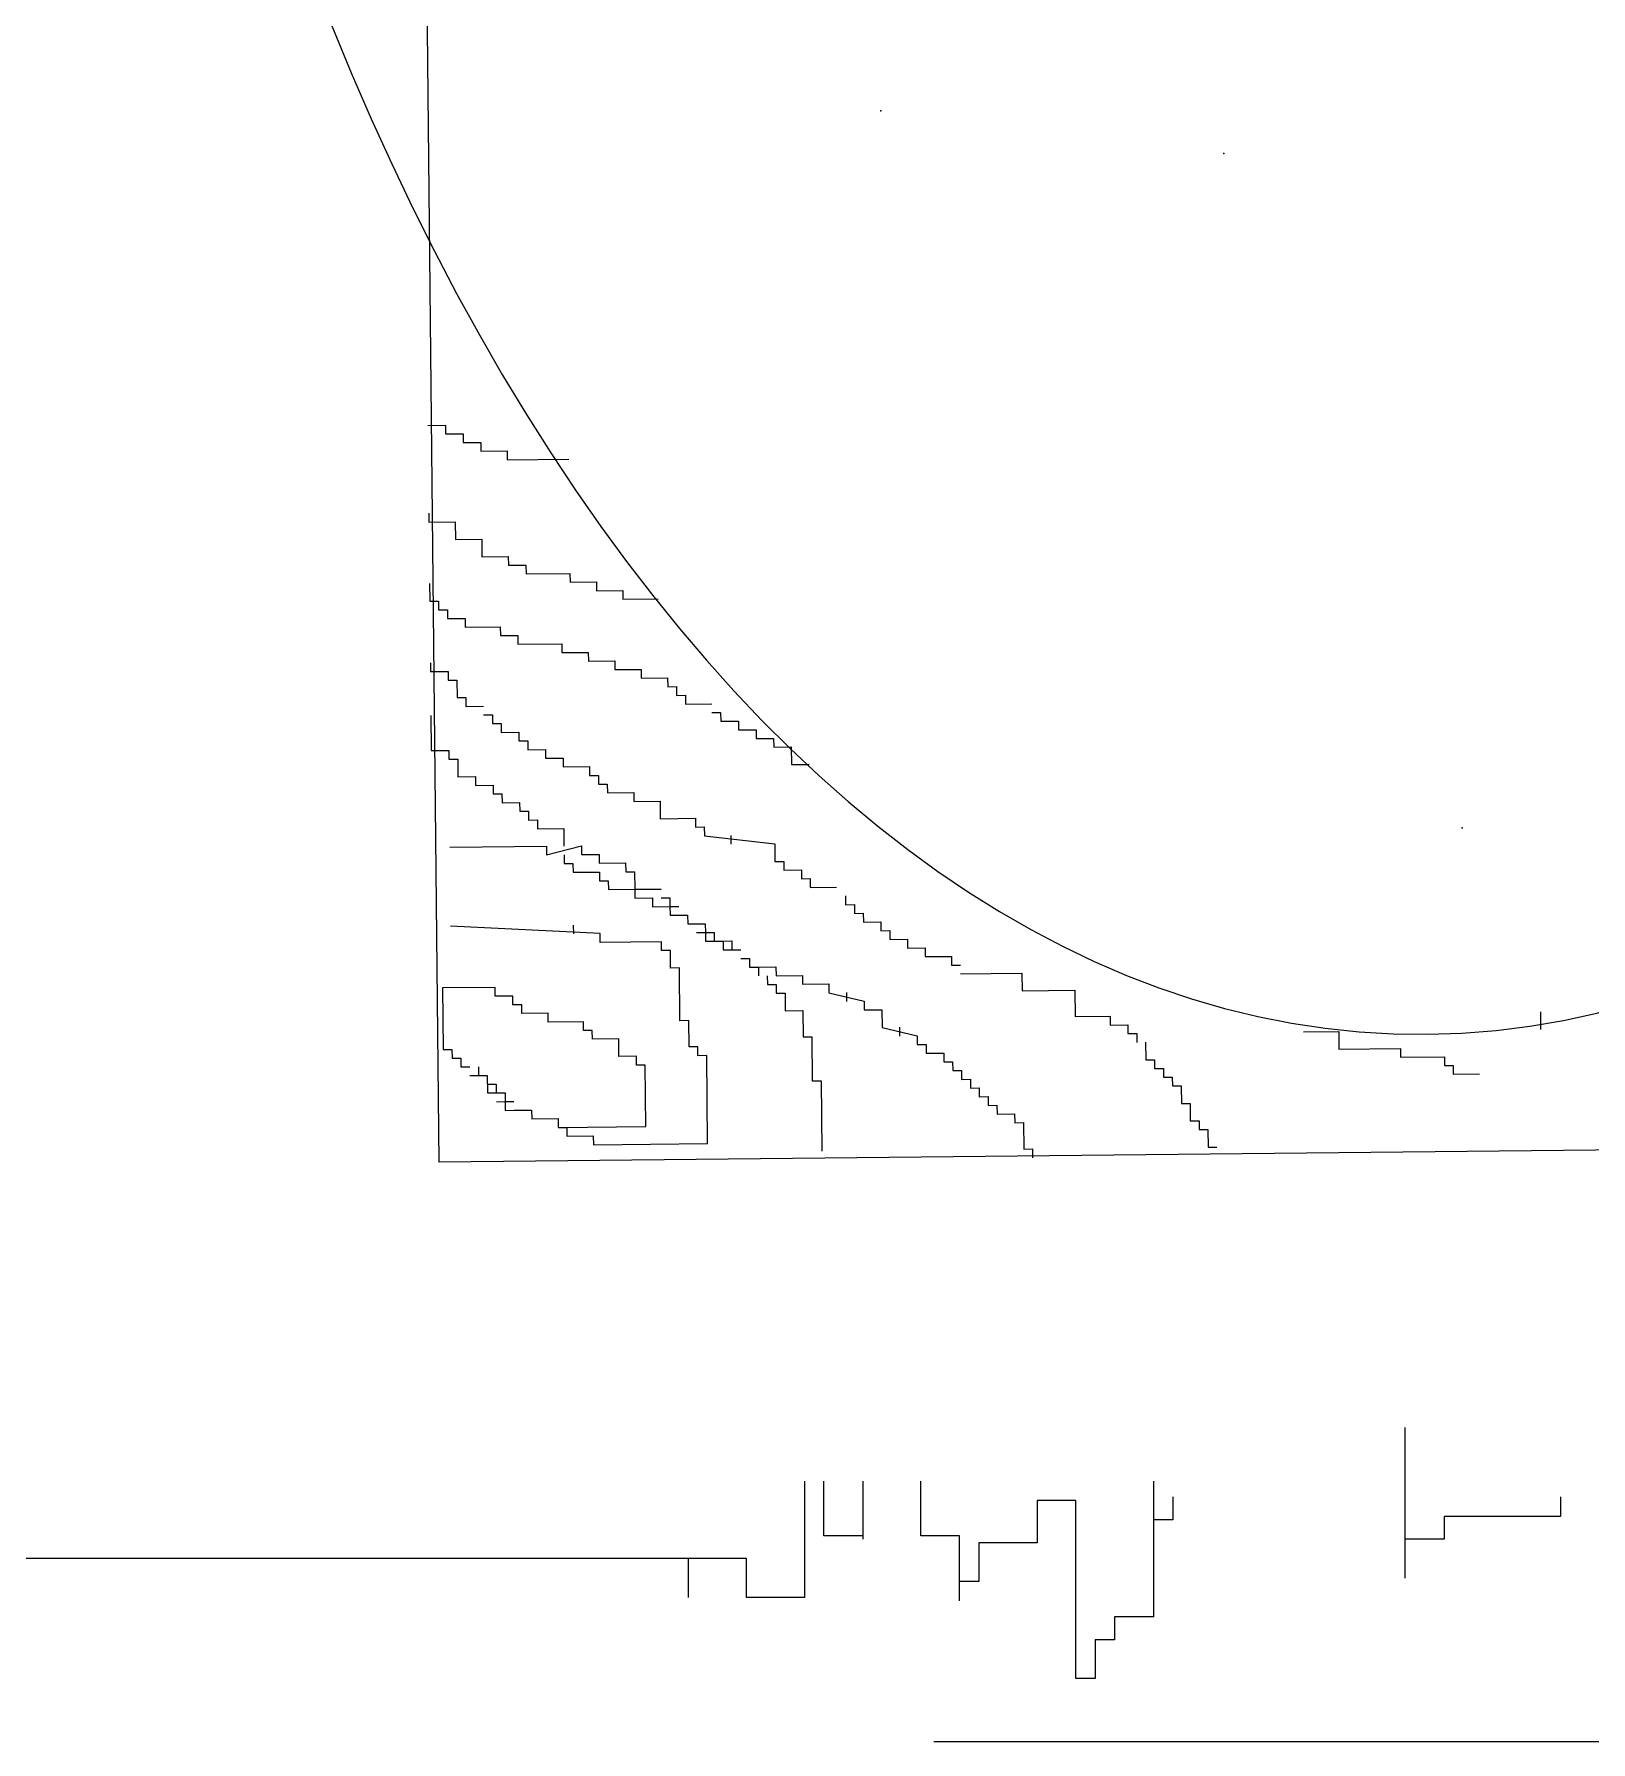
# Model space of a CAD drawing. Header units: inches. Extents: x 10.1 to 52.6, y 12.1 to 36.9.
# Drawn here: x 43.1031 to 43.5181, y 18.5322 to 18.9875 of the extents above; entities that cross this region are included whole.
import ezdxf

# ---------------------------------------------------------------- set-up
doc = ezdxf.new("R2010")
doc.units = ezdxf.units.IN
doc.header["$MEASUREMENT"] = 0
for name, color, linetype in [('02', 2, 'Continuous'), ('1', 1, 'Continuous'), ('4', 4, 'Continuous')]:
    doc.layers.add(name, color=color, linetype=linetype)

msp = doc.modelspace()

# ---------------------------------------------------------------- linework, layer by layer
at = {"layer": '02'}
for p, q in [((43.2081, 18.88318), (43.21278, 18.88323)), ((43.21278, 18.88323), (43.21281, 18.88089)), ((43.21281, 18.88089), (43.21749, 18.88094)), ((43.21749, 18.88094), (43.21751, 18.87859)), ((43.21751, 18.87859), (43.2222, 18.87864)), ((43.2222, 18.87864), (43.22222, 18.8763)), ((43.22222, 18.8763), (43.22924, 18.87637)), ((43.22924, 18.87637), (43.22927, 18.87403)), ((43.22927, 18.87403), (43.24565, 18.8742)), ((43.20834, 18.85975), (43.20837, 18.8574)), ((43.20837, 18.8574), (43.21539, 18.85748)), ((43.21539, 18.85748), (43.21544, 18.85279)), ((43.21544, 18.85279), (43.22246, 18.85286)), ((43.22246, 18.85286), (43.22251, 18.84817)), ((43.22251, 18.84817), (43.22953, 18.84825)), ((43.22953, 18.84825), (43.22956, 18.8459)), ((43.22956, 18.8459), (43.23424, 18.84595)), ((43.23424, 18.84595), (43.23426, 18.84361)), ((43.23426, 18.84361), (43.24597, 18.84373)), ((43.24597, 18.84373), (43.24599, 18.84138)), ((43.20854, 18.841), (43.20858, 18.83631)), ((43.24599, 18.84138), (43.25301, 18.84146)), ((43.25301, 18.84146), (43.25304, 18.83911)), ((43.25304, 18.83911), (43.26006, 18.83918)), ((43.26006, 18.83918), (43.26008, 18.83684)), ((43.20858, 18.83631), (43.21093, 18.83633)), ((43.21093, 18.83633), (43.21095, 18.83399)), ((43.21095, 18.83399), (43.21329, 18.83401)), ((43.21329, 18.83401), (43.21331, 18.83167)), ((43.26008, 18.83684), (43.26945, 18.83694)), ((43.21331, 18.83167), (43.218, 18.83172)), ((43.218, 18.83172), (43.21802, 18.82938)), ((43.21802, 18.82938), (43.22738, 18.82947)), ((43.22738, 18.82947), (43.22741, 18.82713)), ((43.22741, 18.82713), (43.23209, 18.82718)), ((43.23209, 18.82718), (43.23211, 18.82483)), ((43.23211, 18.82483), (43.24382, 18.82495)), ((43.24382, 18.82495), (43.24384, 18.82261)), ((43.24384, 18.82261), (43.25086, 18.82268)), ((43.25086, 18.82268), (43.25089, 18.82034)), ((43.25089, 18.82034), (43.25791, 18.82041)), ((43.25791, 18.82041), (43.25793, 18.81807)), ((43.20875, 18.8199), (43.20878, 18.81756)), ((43.20878, 18.81756), (43.21346, 18.81761)), ((43.21346, 18.81761), (43.21348, 18.81527)), ((43.25793, 18.81807), (43.26496, 18.81814)), ((43.26496, 18.81814), (43.26498, 18.8158)), ((43.26498, 18.8158), (43.272, 18.81587)), ((43.272, 18.81587), (43.27203, 18.81352)), ((43.21348, 18.81527), (43.21582, 18.81529)), ((43.21582, 18.81529), (43.21587, 18.8106)), ((43.27203, 18.81352), (43.27437, 18.81355)), ((43.27437, 18.81355), (43.27439, 18.8112)), ((43.27439, 18.8112), (43.27673, 18.81123)), ((43.27673, 18.81123), (43.27676, 18.80889)), ((43.21587, 18.8106), (43.21821, 18.81063)), ((43.21821, 18.81063), (43.21824, 18.80828)), ((43.21824, 18.80828), (43.22292, 18.80833)), ((43.27676, 18.80889), (43.28378, 18.80896)), ((43.2838, 18.80661), (43.28614, 18.80664)), ((43.28614, 18.80664), (43.28617, 18.80429)), ((43.2089, 18.80584), (43.209, 18.79647)), ((43.22294, 18.80599), (43.22528, 18.80601)), ((43.22528, 18.80601), (43.22531, 18.80367)), ((43.22531, 18.80367), (43.22765, 18.80369)), ((43.22765, 18.80369), (43.22767, 18.80135)), ((43.28617, 18.80429), (43.29085, 18.80434)), ((43.29085, 18.80434), (43.29087, 18.802)), ((43.29087, 18.802), (43.29556, 18.80205)), ((43.29556, 18.80205), (43.29558, 18.7997)), ((43.22767, 18.80135), (43.23236, 18.8014)), ((43.23236, 18.8014), (43.23238, 18.79905)), ((43.23238, 18.79905), (43.23472, 18.79908)), ((43.23472, 18.79908), (43.23474, 18.79673)), ((43.29558, 18.7997), (43.30026, 18.79975)), ((43.30026, 18.79975), (43.30029, 18.79741)), ((43.30029, 18.79741), (43.30497, 18.79746)), ((43.30497, 18.79746), (43.30502, 18.79277)), ((43.209, 18.79647), (43.21368, 18.79652)), ((43.21368, 18.79652), (43.2137, 18.79417)), ((43.2137, 18.79417), (43.21604, 18.7942)), ((43.21604, 18.7942), (43.21609, 18.78951)), ((43.23474, 18.79673), (43.23943, 18.79678)), ((43.23943, 18.79678), (43.23945, 18.79444)), ((43.23945, 18.79444), (43.24413, 18.79449)), ((43.24413, 18.79449), (43.24416, 18.79214)), ((43.30502, 18.79277), (43.3097, 18.79282)), ((43.21609, 18.78951), (43.22077, 18.78956)), ((43.22077, 18.78956), (43.2208, 18.78721)), ((43.24416, 18.79214), (43.25118, 18.79221)), ((43.25118, 18.79221), (43.2512, 18.78987)), ((43.2512, 18.78987), (43.25354, 18.78989)), ((43.25354, 18.78989), (43.25357, 18.78755)), ((43.2208, 18.78721), (43.22548, 18.78726)), ((43.22548, 18.78726), (43.2255, 18.78492)), ((43.2255, 18.78492), (43.22784, 18.78494)), ((43.22784, 18.78494), (43.22787, 18.7826)), ((43.25357, 18.78755), (43.25591, 18.78757)), ((43.25591, 18.78757), (43.25593, 18.78523)), ((43.25593, 18.78523), (43.26295, 18.7853)), ((43.26295, 18.7853), (43.26298, 18.78296)), ((43.22787, 18.7826), (43.23255, 18.78265)), ((43.23255, 18.78265), (43.23257, 18.7803)), ((43.23257, 18.7803), (43.23491, 18.78033)), ((43.23491, 18.78033), (43.23494, 18.77798)), ((43.26298, 18.78296), (43.27, 18.78303)), ((43.27, 18.78303), (43.27005, 18.77834)), ((43.23494, 18.77798), (43.23728, 18.77801)), ((43.23728, 18.77801), (43.2373, 18.77566)), ((43.2373, 18.77566), (43.24432, 18.77574)), ((43.24432, 18.77574), (43.24437, 18.77105)), ((43.27005, 18.77834), (43.27941, 18.77844)), ((43.27941, 18.77844), (43.27944, 18.7761)), ((43.27944, 18.7761), (43.28178, 18.77612)), ((43.28178, 18.77612), (43.2818, 18.77378)), ((43.21394, 18.77073), (43.23969, 18.771)), ((43.23969, 18.771), (43.23972, 18.76866)), ((43.23972, 18.76866), (43.24905, 18.7711)), ((43.24905, 18.7711), (43.24908, 18.76875)), ((43.2818, 18.77378), (43.30055, 18.77163)), ((43.28882, 18.77385), (43.28885, 18.77151)), ((43.30055, 18.77163), (43.3006, 18.76694)), ((43.2444, 18.7687), (43.24442, 18.76636)), ((43.24442, 18.76636), (43.24676, 18.76638)), ((43.24676, 18.76638), (43.24679, 18.76404)), ((43.24908, 18.76875), (43.25376, 18.7688)), ((43.25376, 18.7688), (43.25378, 18.76646)), ((43.25378, 18.76646), (43.26081, 18.76653)), ((43.26081, 18.76653), (43.26083, 18.76419)), ((43.3006, 18.76694), (43.30294, 18.76696)), ((43.30294, 18.76696), (43.30297, 18.76462)), ((43.24679, 18.76404), (43.25381, 18.76411)), ((43.25381, 18.76411), (43.25383, 18.76177)), ((43.25383, 18.76177), (43.25617, 18.76179)), ((43.25617, 18.76179), (43.2562, 18.75945)), ((43.26083, 18.76419), (43.26317, 18.76421)), ((43.26317, 18.76421), (43.26322, 18.75952)), ((43.30297, 18.76462), (43.30765, 18.76467)), ((43.30765, 18.76467), (43.30767, 18.76232)), ((43.30767, 18.76232), (43.31001, 18.76235)), ((43.31001, 18.76235), (43.31004, 18.76)), ((43.2562, 18.75945), (43.26322, 18.75952)), ((43.26322, 18.75952), (43.27024, 18.75959)), ((43.26322, 18.75952), (43.26324, 18.75718)), ((43.26324, 18.75718), (43.26793, 18.75723)), ((43.26793, 18.75723), (43.26795, 18.75488)), ((43.27027, 18.75725), (43.27261, 18.75727)), ((43.27261, 18.75727), (43.27263, 18.75493)), ((43.31004, 18.76), (43.31706, 18.76008)), ((43.31942, 18.75776), (43.31945, 18.75541)), ((43.26795, 18.75488), (43.27263, 18.75493)), ((43.27263, 18.75493), (43.27497, 18.75496)), ((43.27263, 18.75493), (43.27266, 18.75259)), ((43.27266, 18.75259), (43.27734, 18.75264)), ((43.275, 18.75261), (43.27734, 18.75264)), ((43.27734, 18.75264), (43.27736, 18.75029)), ((43.31945, 18.75541), (43.32179, 18.75544)), ((43.32179, 18.75544), (43.32181, 18.75309)), ((43.32181, 18.75309), (43.32415, 18.75312)), ((43.32415, 18.75312), (43.32418, 18.75077)), ((43.25398, 18.74771), (43.21416, 18.74964)), ((43.24696, 18.74763), (43.24693, 18.74998)), ((43.254, 18.74536), (43.25398, 18.74771)), ((43.27736, 18.75029), (43.28204, 18.75034)), ((43.27973, 18.74797), (43.28207, 18.748)), ((43.28204, 18.75034), (43.28207, 18.748)), ((43.28207, 18.748), (43.28441, 18.74802)), ((43.28207, 18.748), (43.28209, 18.74565)), ((43.28441, 18.74802), (43.28443, 18.74568)), ((43.32418, 18.75077), (43.32886, 18.75082)), ((43.32886, 18.75082), (43.32888, 18.74848)), ((43.32888, 18.74848), (43.33122, 18.7485)), ((43.33122, 18.7485), (43.33125, 18.74616)), ((43.27039, 18.74553), (43.254, 18.74536)), ((43.27041, 18.74319), (43.27039, 18.74553)), ((43.27275, 18.74321), (43.27041, 18.74319)), ((43.2728, 18.73853), (43.27275, 18.74321)), ((43.28209, 18.74565), (43.28677, 18.7457)), ((43.28443, 18.74568), (43.28911, 18.74573)), ((43.28677, 18.7457), (43.2868, 18.74336)), ((43.2868, 18.74336), (43.29148, 18.74341)), ((43.28911, 18.74573), (43.28914, 18.74338)), ((43.28914, 18.74338), (43.29148, 18.74341)), ((43.33125, 18.74616), (43.33593, 18.74621)), ((43.33593, 18.74621), (43.33595, 18.74386)), ((43.33595, 18.74386), (43.34064, 18.74391)), ((43.34064, 18.74391), (43.34066, 18.74157)), ((43.27514, 18.73855), (43.2728, 18.73853)), ((43.27529, 18.72449), (43.27514, 18.73855)), ((43.2915, 18.74106), (43.29384, 18.74109)), ((43.29384, 18.74109), (43.29387, 18.73874)), ((43.29387, 18.73874), (43.30089, 18.73881)), ((43.29387, 18.73874), (43.29621, 18.73877)), ((43.29621, 18.73877), (43.29623, 18.73642)), ((43.30089, 18.73881), (43.30091, 18.73647)), ((43.34066, 18.74157), (43.34768, 18.74164)), ((43.34768, 18.74164), (43.34771, 18.7393)), ((43.34771, 18.7393), (43.35005, 18.73932)), ((43.29857, 18.73645), (43.2986, 18.7341)), ((43.2986, 18.7341), (43.30094, 18.73413)), ((43.30091, 18.73647), (43.30794, 18.73654)), ((43.30094, 18.73413), (43.30096, 18.73178)), ((43.30794, 18.73654), (43.30796, 18.7342)), ((43.30796, 18.7342), (43.31498, 18.73427)), ((43.31498, 18.73427), (43.31501, 18.73193)), ((43.35007, 18.73698), (43.36646, 18.73715)), ((43.36646, 18.73715), (43.3665, 18.73246)), ((43.22603, 18.73336), (43.21199, 18.73321)), ((43.21199, 18.73321), (43.21216, 18.7168)), ((43.22606, 18.73101), (43.22603, 18.73336)), ((43.23074, 18.73106), (43.22606, 18.73101)), ((43.23076, 18.72872), (43.23074, 18.73106)), ((43.30096, 18.73178), (43.3033, 18.73181)), ((43.3033, 18.73181), (43.30335, 18.72712)), ((43.31501, 18.73193), (43.32439, 18.72968)), ((43.31969, 18.73198), (43.31971, 18.72963)), ((43.32439, 18.72968), (43.32442, 18.72734)), ((43.3665, 18.73246), (43.38055, 18.7326)), ((43.38055, 18.7326), (43.38062, 18.72557)), ((43.2331, 18.72874), (43.23076, 18.72872)), ((43.23313, 18.7264), (43.2331, 18.72874)), ((43.24015, 18.72647), (43.23313, 18.7264)), ((43.24017, 18.72413), (43.24015, 18.72647)), ((43.27763, 18.72451), (43.27529, 18.72449)), ((43.2777, 18.71748), (43.27763, 18.72451)), ((43.30335, 18.72712), (43.30803, 18.72717)), ((43.30803, 18.72717), (43.30811, 18.72014)), ((43.32442, 18.72734), (43.3291, 18.72739)), ((43.3291, 18.72739), (43.32915, 18.7227)), ((43.38062, 18.72557), (43.38998, 18.72567)), ((43.38998, 18.72567), (43.39001, 18.72333)), ((43.50468, 18.72685), (43.50473, 18.72216)), ((43.24954, 18.72422), (43.24017, 18.72413)), ((43.24956, 18.72188), (43.24954, 18.72422)), ((43.2519, 18.7219), (43.24956, 18.72188)), ((43.25193, 18.71956), (43.2519, 18.7219)), ((43.30811, 18.72014), (43.31045, 18.72016)), ((43.31045, 18.72016), (43.31057, 18.70844)), ((43.32915, 18.7227), (43.33854, 18.72045)), ((43.33383, 18.72275), (43.33385, 18.7204)), ((43.33854, 18.72045), (43.33856, 18.71811)), ((43.39001, 18.72333), (43.39469, 18.72337)), ((43.39469, 18.72337), (43.39471, 18.72103)), ((43.39471, 18.72103), (43.39706, 18.72105)), ((43.39706, 18.72105), (43.39708, 18.71871)), ((43.44153, 18.72151), (43.45089, 18.72161)), ((43.45089, 18.72161), (43.45094, 18.71692)), ((43.21216, 18.7168), (43.2145, 18.71683)), ((43.2145, 18.71683), (43.21452, 18.71449)), ((43.25895, 18.71963), (43.25193, 18.71956)), ((43.259, 18.71494), (43.25895, 18.71963)), ((43.28004, 18.7175), (43.2777, 18.71748)), ((43.28006, 18.71516), (43.28004, 18.7175)), ((43.33856, 18.71811), (43.3409, 18.71813)), ((43.3409, 18.71813), (43.34092, 18.71579)), ((43.34092, 18.71579), (43.34561, 18.71584)), ((43.34561, 18.71584), (43.34563, 18.71349)), ((43.39942, 18.71873), (43.39947, 18.71405)), ((43.45094, 18.71692), (43.46733, 18.71709)), ((43.46733, 18.71709), (43.46735, 18.71475)), ((43.21452, 18.71449), (43.21686, 18.71451)), ((43.21686, 18.71451), (43.21689, 18.71217)), ((43.21689, 18.71217), (43.21923, 18.71219)), ((43.22157, 18.71221), (43.22159, 18.70987)), ((43.26368, 18.71499), (43.259, 18.71494)), ((43.2637, 18.71265), (43.26368, 18.71499)), ((43.26604, 18.71267), (43.2637, 18.71265)), ((43.26621, 18.69627), (43.26604, 18.71267)), ((43.28241, 18.71518), (43.28006, 18.71516)), ((43.28265, 18.69175), (43.28241, 18.71518)), ((43.34563, 18.71349), (43.34797, 18.71352)), ((43.34797, 18.71352), (43.348, 18.71117)), ((43.348, 18.71117), (43.35034, 18.7112)), ((43.35034, 18.7112), (43.35036, 18.70885)), ((43.39947, 18.71405), (43.40181, 18.71407)), ((43.40181, 18.71407), (43.40183, 18.71173)), ((43.40183, 18.71173), (43.40417, 18.71175)), ((43.40417, 18.71175), (43.4042, 18.70941)), ((43.46735, 18.71475), (43.47906, 18.71487)), ((43.47906, 18.71487), (43.47908, 18.71252)), ((43.47908, 18.71252), (43.48142, 18.71255)), ((43.48142, 18.71255), (43.48144, 18.7102)), ((43.21925, 18.70985), (43.22393, 18.70989)), ((43.22393, 18.70989), (43.22398, 18.70521)), ((43.22396, 18.70755), (43.2263, 18.70757)), ((43.2263, 18.70757), (43.22632, 18.70523)), ((43.31057, 18.70844), (43.31291, 18.70847)), ((43.31291, 18.70847), (43.3131, 18.68972)), ((43.35036, 18.70885), (43.3527, 18.70888)), ((43.3527, 18.70888), (43.35273, 18.70653)), ((43.35273, 18.70653), (43.35507, 18.70656)), ((43.35507, 18.70656), (43.35509, 18.70421)), ((43.4042, 18.70941), (43.40654, 18.70943)), ((43.40654, 18.70943), (43.40656, 18.70709)), ((43.40656, 18.70709), (43.4089, 18.70711)), ((43.4089, 18.70711), (43.40895, 18.70242)), ((43.48144, 18.7102), (43.48847, 18.71028)), ((43.22398, 18.70521), (43.22632, 18.70523)), ((43.22632, 18.70523), (43.22866, 18.70525)), ((43.22635, 18.70289), (43.22869, 18.70291)), ((43.22866, 18.70525), (43.22869, 18.70291)), ((43.22869, 18.70291), (43.23103, 18.70294)), ((43.22869, 18.70291), (43.22871, 18.70057)), ((43.35509, 18.70421), (43.35743, 18.70424)), ((43.35743, 18.70424), (43.35746, 18.70189)), ((43.35746, 18.70189), (43.3598, 18.70192)), ((43.3598, 18.70192), (43.35982, 18.69957)), ((43.40895, 18.70242), (43.41129, 18.70245)), ((43.41129, 18.70245), (43.41134, 18.69776)), ((43.22871, 18.70057), (43.23573, 18.70064)), ((43.23105, 18.70059), (43.23573, 18.70064)), ((43.23573, 18.70064), (43.23576, 18.6983)), ((43.23576, 18.6983), (43.24278, 18.69837)), ((43.24278, 18.69837), (43.2428, 18.69602)), ((43.35982, 18.69957), (43.3645, 18.69962)), ((43.3645, 18.69962), (43.36453, 18.69728)), ((43.36453, 18.69728), (43.36687, 18.6973)), ((43.36687, 18.6973), (43.36694, 18.69027)), ((43.41134, 18.69776), (43.41368, 18.69779)), ((43.41368, 18.69779), (43.41371, 18.69544)), ((43.2428, 18.69602), (43.26621, 18.69627)), ((43.2428, 18.69602), (43.24515, 18.69605)), ((43.24515, 18.69605), (43.24517, 18.69371)), ((43.24517, 18.69371), (43.25219, 18.69378)), ((43.25219, 18.69378), (43.25222, 18.69143)), ((43.41371, 18.69544), (43.41605, 18.69547)), ((43.41605, 18.69547), (43.4161, 18.69078)), ((43.25222, 18.69143), (43.28265, 18.69175)), ((43.36694, 18.69027), (43.36928, 18.6903)), ((43.36928, 18.6903), (43.3693, 18.68795)), ((43.4161, 18.69078), (43.41844, 18.6908)), ((43.46865, 18.57591), (43.46865, 18.616)), ((43.30851, 18.60171), (43.30851, 18.57075)), ((43.31368, 18.58719), (43.31368, 18.60171)), ((43.32401, 18.60171), (43.32401, 18.58623)), ((43.33951, 18.58719), (43.33951, 18.60171)), ((43.4015, 18.60171), (43.4015, 18.56559)), ((43.40666, 18.59751), (43.40666, 18.59139)), ((43.50998, 18.59751), (43.50998, 18.59235)), ((43.3705, 18.59655), (43.3705, 18.58527)), ((43.38083, 18.59655), (43.3705, 18.59655)), ((43.38083, 18.54915), (43.38083, 18.59655)), ((43.50998, 18.59235), (43.47898, 18.59235)), ((43.47898, 18.59235), (43.47898, 18.58623)), ((43.40666, 18.59139), (43.4015, 18.59139)), ((43.32401, 18.58719), (43.31368, 18.58719)), ((43.34984, 18.58719), (43.33951, 18.58719)), ((43.34984, 18.56979), (43.34984, 18.58719)), ((43.355, 18.58527), (43.355, 18.57495)), ((43.3705, 18.58527), (43.355, 18.58527)), ((43.47898, 18.58623), (43.46865, 18.58623)), ((43.29302, 18.58107), (43.09155, 18.58107)), ((43.27752, 18.58107), (43.27752, 18.57075)), ((43.29302, 18.57075), (43.29302, 18.58107)), ((43.355, 18.57495), (43.34984, 18.57495)), ((43.30851, 18.57075), (43.29302, 18.57075)), ((43.39116, 18.56559), (43.39116, 18.55947)), ((43.4015, 18.56559), (43.39116, 18.56559)), ((43.39116, 18.55947), (43.386, 18.55947)), ((43.386, 18.55947), (43.386, 18.54915)), ((43.386, 18.54915), (43.38083, 18.54915)), ((43.58062, 18.53223), (43.343, 18.53223))]:
    msp.add_line(p, q, dxfattribs=at)
at = {"layer": '1'}
for p in [(43.32884, 18.96705), (43.42027, 18.95564), (43.48382, 18.7759)]:
    msp.add_point(p, dxfattribs=at)
at = {"layer": '4'}
for p, q in [((43.21109, 18.68675), (43.19714, 20.04043)), ((43.84281, 18.69326), (43.21109, 18.68675))]:
    msp.add_line(p, q, dxfattribs=at)
msp.add_ellipse((43.46794, 19.36627), major_axis=(-0.00665, 0.64541), ratio=0.549598, start_param=3.141593, end_param=9.424778, dxfattribs=at)

doc.saveas('drawing.dxf')
